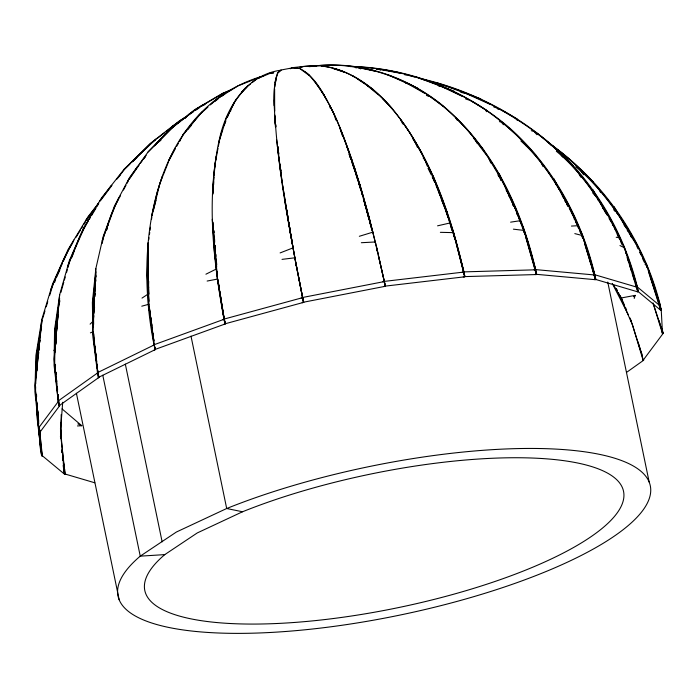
<?xml version="1.0" encoding="UTF-8"?>
<svg xmlns="http://www.w3.org/2000/svg" width="698" height="698" viewBox="0 0 698 698"><rect width="100%" height="100%" fill="white"/><g stroke="black" fill="none" stroke-linecap="round" stroke-linejoin="round"><path stroke-width="1.05" d="M275.169 124.139C274.689 107.16 271.766 89.274 277.586 72.889L280.858 70.044L292.479 67.854L298.796 68.5M214.016 237.172L215.237 253.601M302.845 298.159L303.674 302.356L224.957 323.828L223.979 319.108C213.143 260.136 206.25 198.729 219.329 139.539C226.161 107.85 246.298 74.607 281.181 70.166L277.874 73.002L276.399 77.513M212.777 193.206L213.954 177.205M40.528 444.504L42.194 455.646L64.574 474.221L60.508 429.104M60.543 425.902L60.578 422.691M61.188 414.577L60.944 437.515L65.097 474.029L65.717 474.326M147.662 282.96L148.316 249.09M142.008 298.098L148.325 293.919L148.709 281.329M55.125 364.749L55.055 369.94L57.559 391.796M55.299 351.984L55.552 334.377L58.213 316.115M55.997 344.114L56.128 334.298L57.524 324.771M94.108 304.895L94.361 291.904L95.242 287.925M274.148 105.616L274.462 88.428M37.849 414.115L37.709 419.507L40.152 442.227M216.424 158.594L216.485 156.483M35.642 386.727L35.511 391.543L37.334 408.47M35.729 383.769L36.532 355.265L42.281 320.225M35.921 394.989L38.024 416.278M36.409 377.679L36.898 360.116L39.446 344.646M36.488 396.263L36.54 394.344M37.23 370.001L37.343 365.874M37.395 363.911L38.774 352.281M148.29 242.974L147.217 275.579L149.285 309.659L153.211 336.227M149.032 294.067L148.194 280.308L148.438 272.857M263.207 76.204L260.284 76.815C150.594 111.471 134.278 247.825 154.04 344.742L155.017 349.471L225.271 323.924L223.849 324.369M148.325 263.731L147.775 280.273L149.049 301.257M213.143 226.204L215.228 258.19M212.995 194.105L213.239 188.835M213.431 184.612L213.579 181.454L213.693 184.447M232.102 89.353L222.514 93.375L194.847 109.595L169.919 129.217L148.055 151.998L129.505 177.658L114.507 205.893L103.234 236.343L95.835 268.651L92.843 331.218L98.47 377.391L155.462 349.506L155.139 347.377M56.468 331.995L57.184 318.672L58.335 314.501M37.901 357.612L38.844 343.974L40.004 340.057M93.026 309.929L95.975 275.047M94.239 311.491L94.553 307.26M212.48 194.358L214.19 171.202L216.179 156.387M60.482 431.242L62.698 402.249M187.631 115.859L179.552 120.754L150.044 143.648L123.974 169.431L101.646 197.787L83.35 228.368L69.303 260.808L59.67 294.704L54.156 359.069L58.178 400.957L59.156 405.686L99.003 377.374L98.61 375.48M214.146 175.076L215.185 163.393L218.029 148.22M85.54 220.804L98.601 203.223L87.974 216.799L68.029 249.605L52.586 283.929L41.845 319.326L35.075 385.392L38.783 427.708L39.76 432.437L59.749 405.617L59.182 406.14M95.835 268.651L92.389 302.417L92.939 337.23L97.493 372.662L154.476 344.786L153.263 345.292M96.027 271.827L92.904 302.4L93.305 327.449M95.303 288.161L93.366 307.146L93.637 324.387M93.968 312.503L94.535 300.716M94.963 296.537L95.286 293.404M214.792 246.054L215.176 257.422L216.493 268.931L205.919 274.201M274.637 88.978L274.637 111.279L274.366 99.779M274.838 87.058L276.138 78.324M55.046 337.274L58.798 304.564L59.792 300.437M93.872 315.74L93.209 321.132L90.103 324.151M148.264 262.3L148.264 278.153M36.305 363.117L41.583 326.341M148.726 239.815L149.014 237.713M149.451 234.554L149.738 232.443M150.026 230.34L150.454 227.182M151.562 219.12L151.832 217.148M152.103 215.185L159.798 183.722L162.791 176.184M106.96 229.677L107.413 226.44L108.426 224.573M59.67 294.704L54.575 329.648L54.069 365.211L58.178 400.957L98.025 372.645L97.746 370.49M59.67 298.604L55.151 329.578L54.653 365.141L56.835 384.031M60.595 434.191L61.005 431.556L60.421 428.72M41.845 319.326L35.921 355.387L34.9 391.665L39.376 433.807M39.777 342.587L40.118 340.528M39.123 350.152L39.472 348.023M55.011 368.23L55.543 365.211M148.369 250.102L148.377 254.133M37.657 417.753L37.971 416.034M35.982 374.782L37.282 367.837L36.418 362.253L37.509 359.985M218.413 146.161L219.643 139.609L225.812 120.056M153.656 209.33L156.055 200.082M275.073 82.626L275.98 77.914M275.256 83.219L276.024 79.415M102.1 243.558L103.758 236.317L115.039 205.849L118.922 198.555M151.466 216.746L157.225 192.116L162.372 176.14M95.931 276.225L95.373 278.232L95.958 281.067M148.194 280.308L147.671 282.175L148.639 287.681M218.788 142.444L222.165 130.509M60.839 292.549L63.797 282.158M64.382 280.081L65.272 276.966M66.493 272.665L67.34 269.681M67.907 267.683L69.887 260.72L83.952 228.272L88.21 221.161M106.218 230.488L107.413 226.44M42.761 318.166L44.96 310.95M46.208 306.832L47.769 301.676M49.733 295.219L53.205 283.789L62.558 262.998M634.238 298.43L635.189 295.367L620.784 298.055L613.577 284.845M58.798 304.564L59.81 301.571M102.144 241.115L111.183 214.879L118.887 197.656M71.92 257.353L74.45 250.207M40.772 329.456L41.47 327.467M39.219 428.075L39.393 427.595M40.196 432.795L40.144 430.195M662.664 333.086L662.489 333.574L653.267 303.743M54.549 282.498L55.648 279.54M56.381 277.577L59.923 269.89M163.184 175.207L168.654 161.43M169.047 160.444L175.477 148.395M93.881 307.12L93.087 309.118L93.855 313.734M67.88 265.816L79.206 237.939L88.69 219.442M224.189 125.195L225.829 121.19M227.461 117.177L229.511 112.169L230.907 110.598M51.006 289.155L63.474 259.735L73.848 240.033M63.431 261.061L68.648 249.465L72.871 242.52M56.128 334.298L55.142 336.436L56.023 341.994L54.889 348.712L53.903 350.64M226.135 119.026L234.563 101.917L244.841 88.472L250.608 83.856M168.393 160.959L175.416 147.688M225.794 118.965L236.404 98.959M119.41 197.639L120.422 195.737M123.459 190.022L125.998 185.249M127.01 183.347L128.528 180.485M129.034 179.534L139.172 165.016M176.55 146.51L178.391 143.299M183.26 134.793L179.307 141.694L180.52 139.94M89.274 219.381L90.391 217.523M91.499 215.665L95.949 208.231M97.057 206.372L98.732 203.58M100.399 200.797L111.942 185.398M76.108 237.198L80.514 229.947M81.614 228.141L82.713 226.326M83.821 224.512L85.47 221.798M86.569 219.983L94.544 209.051M127.682 181.105L137.654 166.394M187.797 129.462L191.287 125.509M140.281 163.48L142.505 160.409M146.152 155.366L143.055 159.641L145.105 157.233M99.421 201.513L111.453 185.336M38.783 427.708L58.772 400.888L58.204 401.42M116.566 179.517L124.602 169.317L129.837 164.152M183.888 133.999L199.122 114.961L207.978 107.064M182.78 134.784L202.577 111.427M155.357 145.21L157.399 142.811L160.915 140.289M117.91 177.824L120.047 175.468M132.917 161.334L136.799 157.731M154.476 145.856L170.521 129.156L186.34 116.714M241.831 91.839L247.738 85.767M241.77 92.494L246.865 87.32M203.711 105.328L205.186 103.845L201.565 106.279M148.055 151.998L175.294 124.986M132.079 161.936L150.698 143.526L155.663 139.679M123.974 169.431L156.404 138.71M643.678 359.74L643.111 360.273L632.519 325.006L618.349 292.471M210.395 104.909L217.506 98.566L238.184 85.793M633.566 296.755L635.189 295.367M252.161 82.608L256.838 78.865M157.32 138.396L164.772 132.62M166.421 131.337L180.232 120.632L186.383 116.906M212.297 102.746L222.662 95.05M214.556 101.594L217.959 99.09M222.208 95.966L224.756 94.082M626.883 372.156L643.704 360.203M172.031 126.591L187.666 115.912M171.385 127.481L180.197 121.496M184.612 118.503L186.375 117.308M188.495 114.594L202.472 105.128M193.425 111.759L188.006 115.406L195.475 109.534L223.177 93.305L229.197 90.784M195.239 110.537L199.759 107.492M164.78 554.613L197.29 532.923L242.529 511.765A244.44 68.195 -11.7 0 1 614.406 477.676A244.44 68.195 -11.7 0 1 368.317 613.298A244.44 68.195 -11.7 0 1 164.78 554.613L140.246 556.149L102.789 375.254M259.089 77.94L260.895 76.806L239.17 85.4M97.101 373.186L98.025 372.645M98.078 377.906L99.003 377.374M290.167 68.779L292.34 67.68L303.543 66.441L316.046 66.109M154.241 350.021L155.462 349.506L155.069 347.621M257.806 78.464L270.405 73.211L273.616 72.862M90.408 332.859L93.375 331.663M280.116 252.92L293.064 247.869L288.71 222.426L290.403 231.98M222.871 319.649L224.294 319.195L217.689 279.034L207.132 281.05M359.33 236.29L372.811 232.172L367.069 211.328M141.764 306.195L148.953 304.232M302.147 302.714L303.674 302.356L302.696 297.636L223.979 319.108L217.34 278.493L212.253 219.338M300.62 67.235L303.543 66.441M299.852 67.235C334.534 59.583 367.837 80.741 389.946 105.843C429.724 152.888 450.097 212.707 463.865 271.88L464.842 276.6L536.326 274.55L535.349 269.821C520.725 207.236 491.287 145.742 440.743 104.386C405.154 76.003 359.077 61.258 313.603 66.031L310.462 66.607M301.161 297.994L302.696 297.636M437.567 225.829L450.306 222.906L448.36 218.221M274.846 115.161C278.511 176.629 291.014 237.137 302.531 297.496L384.362 281.564L382.818 281.8M309.005 66.676C355.875 59.653 404.238 74.939 441.066 104.194C491.61 145.542 521.04 207.027 535.645 269.611L536.622 274.34L595.359 279.689L594.382 274.96C578.799 208.274 540.191 146.327 482.772 107.998C443.335 82.6 397.136 67.819 350.213 66.58M383.795 286.529L385.34 286.285L384.354 281.39C371.249 224.119 357.673 166.386 333.365 112.648C324.745 96.446 316.77 77.487 299.739 68.439L292.34 67.68M510.596 222.165L520.272 220.699L518.797 217.898M355.884 67.872L357.917 67.566L374.931 71.126M282.018 259.368L294.888 257.798L295.28 259.691M384.354 281.39L463.716 272.08L464.694 276.801L385.331 286.11L378.342 255.573M269.925 73.159L273.729 72.74M376.615 69.486L378.717 69.285L400.329 73.255M462.268 272.185L463.716 272.08M463.245 276.914L464.694 276.801L456.309 243.515M571.435 226.073L577.935 225.707L575.466 221.676M361.328 242.721L375.288 241.97L375.681 243.864M77.443 425.946L81.788 425.728L62.07 408.915M349.768 66.354C408.068 67.619 465.426 89.841 509.575 127.961C552.746 166.333 581.513 218.84 594.801 274.75L595.787 279.479L637.771 291.86L636.794 287.131C622.721 228.769 589.339 175.765 542.861 137.785C507.769 110.52 467.285 89.859 423.895 79.773M440.368 232.329L453.43 232.635L454.407 237.355L453.438 234.345M534.101 269.794L535.349 269.821L463.865 271.88L453.456 232.006L449.198 220.245M535.078 274.515L536.326 274.55L525.917 237.695M616.212 237.294L619.362 237.59L617.189 234.301M513.388 229.162L523.962 230.41L524.748 234.188M404.779 74.799L406.934 75.114M593.413 274.794L594.382 274.96L535.645 269.611L524.111 229.773L518.902 218.046M594.391 279.514L595.359 279.689L591.686 267.186M381.693 69.381L399.326 72.671M242.529 511.765L226.693 508.51L176.393 532.024L140.246 556.149A271.775 75.82 -11.7 0 0 366.546 621.395A271.775 75.82 -11.7 0 0 640.145 470.609A271.775 75.82 -11.7 0 0 226.693 508.51L190.999 336.122M360.185 67.619L374.076 70.577M438.44 85.915L441.625 86.596L462.617 96.507M321.263 65.97C357.42 70.262 385.2 97.458 405.268 125.91C435.709 171.193 452.81 223.796 464.842 276.6L454.983 238.829M460.776 92.328L466.046 93.515L490.04 104.299M405.66 83.202L407.711 83.708L424.515 93.244M574.803 233.612L582.097 235.462L582.682 238.297M408.007 75.271L414.691 77.016M419.638 78.316C476.429 91.115 529.311 120.396 569.961 162.128C602.671 197.159 625.888 240.409 637.318 286.939L638.295 291.668L660.666 310.235L659.689 305.515C644.987 245.19 609.005 191.479 561.122 152.356L556.925 149.355M94.788 482.789L65.097 474.029L62.645 456.387M493.818 106.977L496.906 107.981L498.337 109.516M332.754 68.43L344.184 72.164M531.291 130.674L534.179 131.625L536.937 134.731M465.645 98.95L468.646 99.945M334.185 68.526L343.529 71.615M499.402 121.6L501.452 122.29L503.45 124.733M437.376 82.966L480.774 98.863M416.575 77.112L454.45 91.394M378.717 69.285L380.68 70.044M426.417 95.417L429.366 96.577M387.722 74.695L417.893 88.288M357.917 67.566L360.753 68.875M77.853 423.869L81.788 425.728M636.175 286.834L636.794 287.131L594.801 274.75L582.35 234.833L576.321 222.959M637.152 291.563L637.771 291.86L634.971 282.725M64.12 469.3L64.731 469.597M619.955 245.565L623.864 247.441M499.166 108.722L517.209 119.026M470.592 100.599L486.445 110.267M299.843 68.605L309.441 75.654M305.872 72.409L309.572 75.611M578.991 173.793L580.727 177.152M352.787 75.864L355.5 77.67M357.306 78.883L373.587 89.737M599.364 190.092L600.664 192.622M556.341 151.23C581.111 171.603 599.041 199.323 614.572 227.112M575.841 166.761C601.362 188.006 620.435 216.206 636.759 244.902M547.162 141.79C602.81 180.468 643.992 239.466 660.273 305.349L661.25 310.078L662.489 333.574L661.704 329.788M550.137 144.495L551.891 145.751M553.566 146.946L555.25 148.151M541.299 163L543.061 166.639M430.884 97.205L443.684 106.602M520.9 140.996C543.725 161.282 559.491 188.486 573.503 215.342M552.476 145.594L570.039 159.833L593.431 182.248M534.703 131.442L551.245 144.852L573.346 166.185M366.607 85.051L378.333 94.745M305.462 72.034L309.755 75.724M488.853 158.463L490.825 163.018M501.888 122.08L516.537 134.941L536.195 155.567M612.329 224.791L614.144 226.379L614.851 229.11M473.82 138.448L487.719 156.718L503.101 182.309L516.346 210.377M572.037 213.597L573.11 214.618L574.253 219.155M644.917 264.045L646.418 265.537L646.81 267.43M382.766 98.767L391.84 108.277M456.256 118.154L468.262 130.779L484.525 151.1M616.945 213.213L619.126 215.551M592.672 192.892L597.741 198.424L598.134 200.317M310.191 76.291C336.549 106.803 347.089 147.348 359.88 184.752M514.688 208.152L516.005 209.653L517.105 214.19M613.655 209.705L615.025 211.328M555.434 183.836L558.173 187.09L558.566 188.975M624.082 225.044L626.734 228.211L629.657 233.847M423.145 157.94L425.239 160.479M602.487 207.742L605.009 210.805L607.339 215.412M516.04 118.765L517.297 120.326M413.007 139.181C427.83 161.762 437.594 187.334 446.999 212.558M562.283 195.955L564.787 199.27L568.216 206.564M485.45 110.048L486.68 111.715M498.852 176.341L503.101 182.309L503.494 184.202M580.134 169.788L583.633 174.762M455.951 118.363L457.155 120.108M400.922 119.934L409.709 132.646L421.845 153.089M560.808 154.345L562.605 156.963M314.161 80.549L324.561 95.643M648.608 272.037L649.821 273.808M639.447 252.161L641.732 255.538M497.849 174.832L499.026 176.646M629.273 233.464L634.412 241.447M506.19 190.318L508.816 194.419L513.711 206.207L512.742 204.287M525.062 144.12L526.144 145.838M609.066 218.561L612.87 224.616L617.093 233.865M631.524 321.804L629.744 317.634M622.974 301.676L620.313 296.214M321.132 90.531L327.205 100.896M616.273 288.422L617.538 290.612M564.944 200.832L566.026 202.69L565.04 200.754M566.558 203.615L568.181 206.399M569.254 208.257L573.904 217.471M659.462 305.113L659.689 305.515L637.318 286.939L624.195 246.83L618.105 235.715M660.439 309.833L660.666 310.235L650.178 276.548M42.43 456.047L40.135 436.425M614.048 206.599L626.045 227.967M627.083 229.825L628.13 231.684M640.432 253.61L646.802 264.943L660.273 305.349L660.387 307.486M592.881 189.664L605.829 213.291M475.338 139.827L477.353 143.526M432.376 177.109L436.294 184.42L436.887 187.256M525.83 236.814L526.72 238.489M400.765 120.135L402.763 123.947M630.634 235.732L631.603 237.608M619.92 295.524L622.38 300.323L621.107 297.4M612.259 283.423L628.549 315.156M553.715 178.452L564.054 198.808M566.514 203.659L567.5 205.596M501.173 180.389L500.196 178.452L501.068 180.416M508.467 194.917L509.435 196.853M509.924 197.822L515.002 207.952L518.466 217.069M329.5 105.18L334.455 115.17M427.987 168.235L431.277 174.866M432.21 176.76L434.871 182.492M438.641 191.924L440.909 196.557L444.626 207.385M634.979 242.328L635.861 244.204M636.742 246.089L638.059 248.898M642.474 258.33L644.237 262.108M648.189 270.554L650.449 275.378L661.25 310.078L648.791 272.7M617.992 235.828L619.789 239.763M620.688 241.726L622.031 244.675M625.574 252.423L627.738 257.178L638.295 291.668L627.188 257.719M352.856 164.615L354.776 168.916M499.218 173.732L509.496 196.862M512.48 203.598L513.763 206.486M516.756 213.222L518.038 216.101M523.779 231.553L525.088 234.502M623.235 302.295L624.518 305.244M625.382 307.207L626.664 310.156M346.574 145.899L354.209 167.136L370.176 221.746M415.031 141.746L417.413 147.313M574.681 219.303L575.85 222.043M577.516 225.934L578.755 228.857M579.593 230.802L580.832 233.717M581.661 235.662L582.909 238.585M583.694 240.417L585.701 245.129L595.787 279.479L584.601 243.646M454.756 238.193L455.811 240.723M436.032 185.406L445.917 210.133L448.84 219.268L433.118 175.826M441.319 199.262L443.343 204.322M339.664 127.289L352.438 161.413M518.832 218.038L527.191 240.042L536.622 274.34L525.385 235.523M425.108 160.322L427.202 165.993M349.175 154.136L351.757 161.125M434.095 180.546L434.828 182.588M451.1 227.539L454.433 236.727L449.172 220.289M351.975 162.137L353.415 166.133M350.221 157.373L349.227 154.467L350.954 159.17L349.471 153.892M352.202 163.166L355.186 171.856M329.674 106.305L330.302 108.146M339.664 127.464L340.31 129.418M340.964 131.364L342.578 136.241M652.979 302.871L663.1 333.452L643.111 360.273L642.134 355.544M352.124 162.119L360.857 189.472M630.852 320.033L641.069 351.958M454.983 238.454L456.213 242.285M449.259 221.301L452.156 230.331M364.487 201.783L368.814 217.479M334.263 114.908L335.895 120.056M355.797 173.819L357.926 180.695M358.545 182.702L360.753 189.839M661.852 329.43L663.1 333.452L662.123 328.723M658.964 320.6L661.512 328.845M627.214 257.361L628.767 262.431M630.006 266.488L631.559 271.566M632.179 273.59L634.351 280.692M641.575 353.101L642.483 356.137M638.077 342.037L641.82 354.505M585.264 245.321L591.075 265.109M348.25 149.747L348.86 151.824M376.772 248.401L377.269 250.111M359.898 184.586L368.404 214.731M362.053 193.459L362.646 195.527M364.408 201.748L372.767 232.635M361.93 193.267L362.471 195.161M366.485 209.278L363.571 199.026L370.874 225.454M354.706 168.759L362.69 195.17M363.422 198.773L366.258 209.295M366.825 211.398L369.094 219.809M369.652 221.912L371.353 228.22M368.422 214.565L376.597 247.136M376.606 247.834L377.583 251.69M376.894 249.247L377.854 253.461M376.606 246.97L385.34 286.285L303.508 302.217L302.531 297.496M607.749 282.053L649.184 482.1M213.841 232.164L213.056 228.386L212.977 222.095M217.689 279.034L218.081 280.928M225.07 322.973L224.294 319.195L154.04 344.742L148.5 303.735L147.88 242.948M125.335 364.147L162.137 541.849M76.414 393.279L119.157 599.713M63.788 470.443L64.574 474.221L63.256 462.661M39.987 430.422L41.61 455.811L36.732 414.778L36.898 408.4L40.632 451.083L39.568 430.797M295.847 263.033L302.487 296.58M298.535 276.783L303.508 302.217L295.69 262.893L284.566 199.427M290.804 234.929L292.479 244.082M289.818 230.209L296.676 267.622M290.464 232.905L287.279 213.972L287.672 216.11M286.477 209.505L286.852 211.642M287.227 213.789L287.602 215.926M287.977 218.064L288.344 220.21M290.778 234.118L291.712 239.475M292.087 241.613L292.462 243.75M288.736 222.33L290.333 231.666M290.682 233.734L291.04 235.811M291.127 237.311L282.428 184.08M219.652 291.188L220.018 293.3M220.376 295.411L220.743 297.531M221.1 299.643L221.467 301.754M224.721 320.757L225.088 322.869M286.651 210.089L286.974 212.026L285.726 205.151M287.314 214.042L287.663 216.136M290.665 234.798L282.437 184.22M296.153 264.272L296.441 266.025M219.364 289.635L218.317 283.222L224.957 323.828L221.109 300.323M219.713 291.773L220.062 293.91M220.411 296.048L220.76 298.186M279.881 165.417L279.532 163.288L282.289 183.199L277.411 146.257M286.651 209.845L286.974 211.948M150.733 317.573L151.047 319.701M151.527 322.895L151.841 325.024M153.534 338.364L153.848 340.502M153.935 342.125L149.485 308.455L150.358 314.929M154.241 344.219L155.017 349.471L154.293 344.07M280.648 169.021L280.928 171.027M150.646 317.093L151.082 320.33M151.379 322.485L151.815 325.722M152.103 327.886L152.539 331.122M152.836 333.278L153.272 336.515M153.56 338.678L153.857 340.833M281.024 175.486L276.652 139.722M94.998 346.234L95.268 348.381M96.638 361.861L93.41 333.513M97.048 365.098L97.327 367.253M97.38 368.919L93.925 341.959L93.794 333.836M97.65 371.031L98.47 377.391L97.755 371.013M278.528 152.042L278.79 154.171M280.474 168.75L280.875 170.966M215.359 255.686L216.703 267.081M217.191 271.252L217.436 273.337M219.041 286.948L219.294 289.077M216.685 269.349L215.071 255.599L213.588 230.27M216.938 271.487L217.183 273.616M217.444 277.01L214.382 250.957L212.707 222.409M55.884 372.034L56.137 374.198M57.192 387.198L57.559 390.356M58.047 394.571L58.283 396.673M57.934 395.007L58.3 398.209M58.667 401.411L59.156 405.686L58.745 401.385M62.035 451.013L62.279 453.159M61.825 450.053L62.061 452.156M62.541 456.361L63.021 460.558M277.874 146.571L278.109 148.709M94.186 339.123L94.535 342.317M95.015 346.566L95.251 348.695M95.731 352.944L95.966 355.073M96.446 359.322L96.682 361.442M97.039 364.635L97.397 367.82M37.561 410.59L38.024 414.839M38.477 419.088L38.713 421.217M38.373 419.507L38.756 423.607M39.184 427.045L39.76 432.437L39.289 427.01M39.725 437.018L40.187 441.293M40.484 445.359L41.61 455.811L41.051 449.407M55.238 364.862L55.447 367.017M55.962 372.383L56.172 374.538M56.686 379.904L56.887 382.05M57.402 387.425L57.611 389.571M58.126 394.946L58.335 397.092M277.987 146.72L278.04 148.726M60.429 436.267L60.639 438.396M61.756 450.149L61.956 452.295M62.471 457.67L62.672 459.825M63.186 465.2L63.387 467.346M278.485 152.007L278.676 154.057M36.436 394.457L36.628 396.63M37.195 403.139L37.387 405.311M37.858 410.738L38.05 412.902M39.28 429.13L39.463 431.268M40.676 445.141L40.868 447.27M213.78 230.514L213.972 232.661M214.434 238.044L214.618 240.191M215.08 245.574L215.359 248.802M215.822 254.177L216.005 256.332M216.467 261.706L216.746 264.935M214.347 237.364L214.661 241.621M214.967 245.879L215.359 251.201M215.586 254.395L216.206 262.91M274.724 116.008L275.431 126.827M150.061 311.125L150.262 314.379M214.286 237.425L214.609 242.817M275.928 124.802L276.042 126.835M218.666 283.763L218.832 287.367M94.396 339.167L94.439 341.933M446.72 211.834L445.743 210.325L447.976 217.287L446.72 211.834M288.379 220.254L288.021 218.177L288.361 220.332"/></g></svg>
